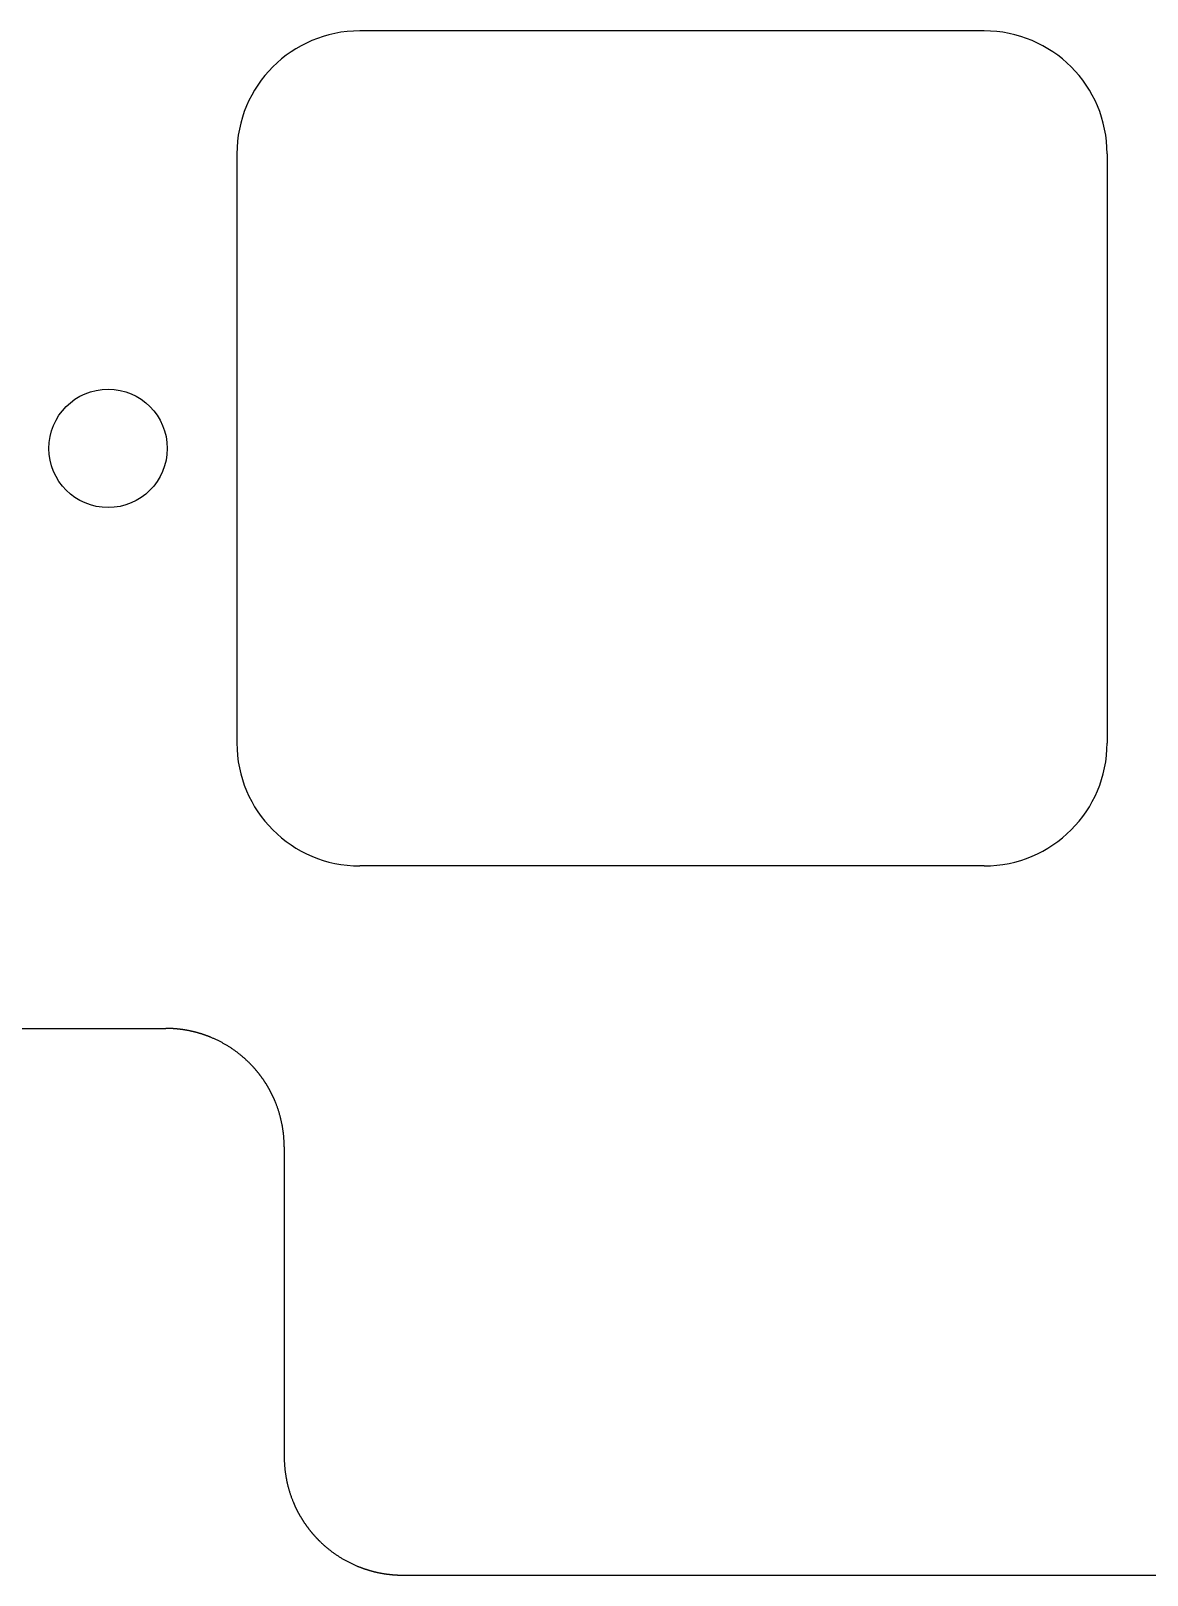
# Model space of a CAD drawing. Header units: millimetres. Extents: x -10 to 277, y -95 to 18.
# Drawn here: x 227.3 to 246.15, y -95.23 to -69.15 of the extents above; entities that cross this region are included whole.
import ezdxf

# ---------------------------------------------------------------- set-up
doc = ezdxf.new("R2010")
doc.units = ezdxf.units.MM
doc.header["$MEASUREMENT"] = 0
doc.layers.add('Edge.Cuts', color=53, linetype='CONTINUOUS')

msp = doc.modelspace()

# ---------------------------------------------------------------- linework, layer by layer
at = {"layer": 'Edge.Cuts', "linetype": 'Continuous'}
for p, q in [((243.4, -69.15), (232.849999, -69.15)), ((243.4, -69.15), (232.849999, -69.15)), ((230.775, -71.225), (230.775, -81.175001)), ((230.775, -71.225), (230.775, -81.175001)), ((245.475, -71.225), (245.475, -81.175)), ((245.475, -71.225), (245.475, -81.175)), ((243.4, -83.25), (232.85, -83.25)), ((243.4, -83.25), (232.85, -83.25)), ((226.9915, -85.9946), (229.575, -85.9946)), ((229.577309, -85.994601), (229.575, -85.9946)), ((229.58364, -85.994619), (229.577309, -85.994601)), ((229.589969, -85.994656), (229.58364, -85.994619)), ((229.596299, -85.994713), (229.589969, -85.994656)), ((229.602627, -85.994791), (229.596299, -85.994713)), ((229.608957, -85.994888), (229.602627, -85.994791)), ((229.615284, -85.995005), (229.608957, -85.994888)), ((229.621612, -85.995143), (229.615284, -85.995005)), ((229.627937, -85.9953), (229.621612, -85.995143)), ((229.634264, -85.995477), (229.627937, -85.9953)), ((229.640588, -85.995675), (229.634264, -85.995477)), ((229.646912, -85.995892), (229.640588, -85.995675)), ((229.653235, -85.996129), (229.646912, -85.995892)), ((229.659557, -85.996387), (229.653235, -85.996129)), ((229.665877, -85.996664), (229.659557, -85.996387)), ((229.672198, -85.996961), (229.665877, -85.996664)), ((229.678516, -85.997278), (229.672198, -85.996961)), ((229.684834, -85.997616), (229.678516, -85.997278)), ((229.69115, -85.997973), (229.684834, -85.997616)), ((229.697465, -85.99835), (229.69115, -85.997973)), ((229.703778, -85.998747), (229.697465, -85.99835)), ((229.710091, -85.999164), (229.703778, -85.998747)), ((229.7164, -85.999601), (229.710091, -85.999164)), ((229.72271, -86.000058), (229.7164, -85.999601)), ((229.729017, -86.000535), (229.72271, -86.000058)), ((229.735323, -86.001032), (229.729017, -86.000535)), ((229.741627, -86.001549), (229.735323, -86.001032)), ((229.74793, -86.002085), (229.741627, -86.001549)), ((229.754229, -86.002642), (229.74793, -86.002085)), ((229.760528, -86.003219), (229.754229, -86.002642)), ((229.766824, -86.003815), (229.760528, -86.003219)), ((229.773119, -86.004431), (229.766824, -86.003815)), ((229.779411, -86.005068), (229.773119, -86.004431)), ((229.785702, -86.005724), (229.779411, -86.005068)), ((229.79199, -86.0064), (229.785702, -86.005724)), ((229.798276, -86.007096), (229.79199, -86.0064)), ((229.804559, -86.007812), (229.798276, -86.007096)), ((229.810841, -86.008547), (229.804559, -86.007812)), ((229.81712, -86.009303), (229.810841, -86.008547)), ((229.823397, -86.010078), (229.81712, -86.009303)), ((229.82967, -86.010874), (229.823397, -86.010078)), ((229.835942, -86.011689), (229.82967, -86.010874)), ((229.84221, -86.012524), (229.835942, -86.011689)), ((229.848477, -86.013379), (229.84221, -86.012524)), ((229.854739, -86.014253), (229.848477, -86.013379)), ((229.861, -86.015148), (229.854739, -86.014253)), ((229.867257, -86.016062), (229.861, -86.015148)), ((229.873512, -86.016996), (229.867257, -86.016062)), ((229.879764, -86.017949), (229.873512, -86.016996)), ((229.886013, -86.018923), (229.879764, -86.017949)), ((229.892258, -86.019916), (229.886013, -86.018923)), ((229.8985, -86.020929), (229.892258, -86.019916)), ((229.904739, -86.021962), (229.8985, -86.020929)), ((229.910975, -86.023015), (229.904739, -86.021962)), ((229.917207, -86.024087), (229.910975, -86.023015)), ((229.923436, -86.025179), (229.917207, -86.024087)), ((229.929661, -86.026291), (229.923436, -86.025179)), ((229.935884, -86.027422), (229.929661, -86.026291)), ((229.942102, -86.028573), (229.935884, -86.027422)), ((229.948317, -86.029744), (229.942102, -86.028573)), ((229.954528, -86.030934), (229.948317, -86.029744)), ((229.960735, -86.032144), (229.954528, -86.030934)), ((229.966938, -86.033374), (229.960735, -86.032144)), ((229.973138, -86.034623), (229.966938, -86.033374)), ((229.979333, -86.035892), (229.973138, -86.034623)), ((229.985525, -86.037181), (229.979333, -86.035892)), ((229.991712, -86.038489), (229.985525, -86.037181)), ((229.997896, -86.039816), (229.991712, -86.038489)), ((230.004075, -86.041164), (229.997896, -86.039816)), ((230.01025, -86.04253), (230.004075, -86.041164)), ((230.01642, -86.043917), (230.01025, -86.04253)), ((230.022587, -86.045323), (230.01642, -86.043917)), ((230.028748, -86.046748), (230.022587, -86.045323)), ((230.034906, -86.048193), (230.028748, -86.046748)), ((230.041058, -86.049657), (230.034906, -86.048193)), ((230.047207, -86.051141), (230.041058, -86.049657)), ((230.05335, -86.052644), (230.047207, -86.051141)), ((230.059489, -86.054167), (230.05335, -86.052644)), ((230.065622, -86.055709), (230.059489, -86.054167)), ((230.071751, -86.05727), (230.065622, -86.055709)), ((230.077875, -86.058851), (230.071751, -86.05727)), ((230.083995, -86.060451), (230.077875, -86.058851)), ((230.090108, -86.062071), (230.083995, -86.060451)), ((230.096217, -86.06371), (230.090108, -86.062071)), ((230.102321, -86.065368), (230.096217, -86.06371)), ((230.10842, -86.067046), (230.102321, -86.065368)), ((230.114512, -86.068742), (230.10842, -86.067046)), ((230.1206, -86.070459), (230.114512, -86.068742)), ((230.126683, -86.072194), (230.1206, -86.070459)), ((230.13276, -86.073949), (230.126683, -86.072194)), ((230.138831, -86.075722), (230.13276, -86.073949)), ((230.144897, -86.077515), (230.138831, -86.075722)), ((230.150957, -86.079328), (230.144897, -86.077515)), ((230.157011, -86.081159), (230.150957, -86.079328)), ((230.16306, -86.08301), (230.157011, -86.081159)), ((230.169103, -86.084879), (230.16306, -86.08301)), ((230.175139, -86.086768), (230.169103, -86.084879)), ((230.18117, -86.088676), (230.175139, -86.086768)), ((230.187195, -86.090603), (230.18117, -86.088676)), ((230.193214, -86.092549), (230.187195, -86.090603)), ((230.199226, -86.094514), (230.193214, -86.092549)), ((230.205232, -86.096498), (230.199226, -86.094514)), ((230.211232, -86.098501), (230.205232, -86.096498)), ((230.217226, -86.100523), (230.211232, -86.098501)), ((230.223213, -86.102564), (230.217226, -86.100523)), ((230.229194, -86.104624), (230.223213, -86.102564)), ((230.235168, -86.106702), (230.229194, -86.104624)), ((230.241136, -86.1088), (230.235168, -86.106702)), ((230.247097, -86.110916), (230.241136, -86.1088)), ((230.253052, -86.113052), (230.247097, -86.110916)), ((230.258999, -86.115206), (230.253052, -86.113052)), ((230.26494, -86.117379), (230.258999, -86.115206)), ((230.270874, -86.119571), (230.26494, -86.117379)), ((230.276801, -86.121781), (230.270874, -86.119571)), ((230.282721, -86.12401), (230.276801, -86.121781)), ((230.288633, -86.126258), (230.282721, -86.12401)), ((230.294539, -86.128525), (230.288633, -86.126258)), ((230.300438, -86.13081), (230.294539, -86.128525)), ((230.306329, -86.133114), (230.300438, -86.13081)), ((230.312213, -86.135437), (230.306329, -86.133114)), ((230.318089, -86.137778), (230.312213, -86.135437)), ((230.323958, -86.140138), (230.318089, -86.137778)), ((230.32982, -86.142516), (230.323958, -86.140138)), ((230.335674, -86.144913), (230.32982, -86.142516)), ((230.34152, -86.147328), (230.335674, -86.144913)), ((230.35319, -86.152214), (230.34152, -86.147328)), ((230.364829, -86.157173), (230.35319, -86.152214)), ((230.376436, -86.162206), (230.364829, -86.157173)), ((230.38801, -86.167313), (230.376436, -86.162206)), ((230.399552, -86.172492), (230.38801, -86.167313)), ((230.411061, -86.177744), (230.399552, -86.172492)), ((230.422537, -86.183069), (230.411061, -86.177744)), ((230.433978, -86.188466), (230.422537, -86.183069)), ((230.445385, -86.193935), (230.433978, -86.188466)), ((230.456757, -86.199476), (230.445385, -86.193935)), ((230.468093, -86.205089), (230.456757, -86.199476)), ((230.479394, -86.210774), (230.468093, -86.205089)), ((230.490658, -86.216529), (230.479394, -86.210774)), ((230.501885, -86.222356), (230.490658, -86.216529)), ((230.513075, -86.228253), (230.501885, -86.222356)), ((230.524228, -86.234221), (230.513075, -86.228253)), ((230.535342, -86.24026), (230.524228, -86.234221)), ((230.546417, -86.246368), (230.535342, -86.24026)), ((230.557454, -86.252546), (230.546417, -86.246368)), ((230.568451, -86.258794), (230.557454, -86.252546)), ((230.579408, -86.26511), (230.568451, -86.258794)), ((230.590324, -86.271496), (230.579408, -86.26511)), ((230.6012, -86.277951), (230.590324, -86.271496)), ((230.612034, -86.284474), (230.6012, -86.277951)), ((230.622827, -86.291066), (230.612034, -86.284474)), ((230.633578, -86.297725), (230.622827, -86.291066)), ((230.644286, -86.304452), (230.633578, -86.297725)), ((230.654951, -86.311247), (230.644286, -86.304452)), ((230.665572, -86.318109), (230.654951, -86.311247)), ((230.67615, -86.325037), (230.665572, -86.318109)), ((230.686684, -86.332033), (230.67615, -86.325037)), ((230.697173, -86.339094), (230.686684, -86.332033)), ((230.707617, -86.346222), (230.697173, -86.339094)), ((230.718016, -86.353416), (230.707617, -86.346222)), ((230.728368, -86.360675), (230.718016, -86.353416)), ((230.738675, -86.367999), (230.728368, -86.360675)), ((230.748935, -86.375389), (230.738675, -86.367999)), ((230.759148, -86.382843), (230.748935, -86.375389)), ((230.769313, -86.390361), (230.759148, -86.382843)), ((230.779431, -86.397944), (230.769313, -86.390361)), ((230.7895, -86.40559), (230.779431, -86.397944)), ((230.799521, -86.4133), (230.7895, -86.40559)), ((230.809493, -86.421074), (230.799521, -86.4133)), ((230.819416, -86.42891), (230.809493, -86.421074)), ((230.829289, -86.436809), (230.819416, -86.42891)), ((230.839113, -86.44477), (230.829289, -86.436809)), ((230.848885, -86.452794), (230.839113, -86.44477)), ((230.858607, -86.460879), (230.848885, -86.452794)), ((230.868278, -86.469026), (230.858607, -86.460879)), ((230.877898, -86.477234), (230.868278, -86.469026)), ((230.887466, -86.485503), (230.877898, -86.477234)), ((230.896982, -86.493832), (230.887466, -86.485503)), ((230.906445, -86.502222), (230.896982, -86.493832)), ((230.915855, -86.510672), (230.906445, -86.502222)), ((230.925213, -86.519182), (230.915855, -86.510672)), ((230.934517, -86.527751), (230.925213, -86.519182)), ((230.943767, -86.53638), (230.934517, -86.527751)), ((230.952963, -86.545067), (230.943767, -86.53638)), ((230.962104, -86.553813), (230.952963, -86.545067)), ((230.971191, -86.562618), (230.962104, -86.553813)), ((230.980223, -86.57148), (230.971191, -86.562618)), ((230.9892, -86.5804), (230.980223, -86.57148)), ((230.990831, -86.582033), (230.9892, -86.5804)), ((230.995296, -86.586523), (230.990831, -86.582033)), ((230.999746, -86.591025), (230.995296, -86.586523)), ((231.004182, -86.595542), (230.999746, -86.591025)), ((231.008602, -86.600072), (231.004182, -86.595542)), ((231.013009, -86.604616), (231.008602, -86.600072)), ((231.0174, -86.609174), (231.013009, -86.604616)), ((231.021778, -86.613746), (231.0174, -86.609174)), ((231.02614, -86.61833), (231.021778, -86.613746)), ((231.030489, -86.622929), (231.02614, -86.61833)), ((231.034821, -86.627541), (231.030489, -86.622929)), ((231.03914, -86.632167), (231.034821, -86.627541)), ((231.043443, -86.636806), (231.03914, -86.632167)), ((231.047733, -86.641459), (231.043443, -86.636806)), ((231.052006, -86.646125), (231.047733, -86.641459)), ((231.056265, -86.650804), (231.052006, -86.646125)), ((231.060509, -86.655496), (231.056265, -86.650804)), ((231.064738, -86.660203), (231.060509, -86.655496)), ((231.068952, -86.664922), (231.064738, -86.660203)), ((231.073151, -86.669654), (231.068952, -86.664922)), ((231.077335, -86.674399), (231.073151, -86.669654)), ((231.081504, -86.679158), (231.077335, -86.674399)), ((231.085657, -86.683929), (231.081504, -86.679158)), ((231.089796, -86.688714), (231.085657, -86.683929)), ((231.093918, -86.693511), (231.089796, -86.688714)), ((231.098027, -86.698322), (231.093918, -86.693511)), ((231.102119, -86.703145), (231.098027, -86.698322)), ((231.106196, -86.707982), (231.102119, -86.703145)), ((231.110258, -86.71283), (231.106196, -86.707982)), ((231.114304, -86.717693), (231.110258, -86.71283)), ((231.118335, -86.722566), (231.114304, -86.717693)), ((231.122351, -86.727454), (231.118335, -86.722566)), ((231.12635, -86.732353), (231.122351, -86.727454)), ((231.130335, -86.737266), (231.12635, -86.732353)), ((231.134303, -86.74219), (231.130335, -86.737266)), ((231.138256, -86.747128), (231.134303, -86.74219)), ((231.142193, -86.752077), (231.138256, -86.747128)), ((231.146115, -86.75704), (231.142193, -86.752077)), ((231.150021, -86.762014), (231.146115, -86.75704)), ((231.153911, -86.767001), (231.150021, -86.762014)), ((231.157785, -86.771999), (231.153911, -86.767001)), ((231.161644, -86.777011), (231.157785, -86.771999)), ((231.165486, -86.782034), (231.161644, -86.777011)), ((231.169313, -86.787069), (231.165486, -86.782034)), ((231.173123, -86.792116), (231.169313, -86.787069)), ((231.176918, -86.797176), (231.173123, -86.792116)), ((231.180696, -86.802247), (231.176918, -86.797176)), ((231.184459, -86.807331), (231.180696, -86.802247)), ((231.188205, -86.812426), (231.184459, -86.807331)), ((231.191936, -86.817533), (231.188205, -86.812426)), ((231.19565, -86.822652), (231.191936, -86.817533)), ((231.199348, -86.827783), (231.19565, -86.822652)), ((231.203029, -86.832924), (231.199348, -86.827783)), ((231.206695, -86.838079), (231.203029, -86.832924)), ((231.210343, -86.843244), (231.206695, -86.838079)), ((231.213976, -86.848421), (231.210343, -86.843244)), ((231.217592, -86.853609), (231.213976, -86.848421)), ((231.221192, -86.858809), (231.217592, -86.853609)), ((231.224775, -86.86402), (231.221192, -86.858809)), ((231.228343, -86.869243), (231.224775, -86.86402)), ((231.231893, -86.874476), (231.228343, -86.869243)), ((231.235427, -86.879721), (231.231893, -86.874476)), ((231.238944, -86.884977), (231.235427, -86.879721)), ((231.242444, -86.890245), (231.238944, -86.884977)), ((231.245928, -86.895523), (231.242444, -86.890245)), ((231.249396, -86.900813), (231.245928, -86.895523)), ((231.252846, -86.906113), (231.249396, -86.900813)), ((231.25628, -86.911424), (231.252846, -86.906113)), ((231.259696, -86.916746), (231.25628, -86.911424)), ((231.263097, -86.922079), (231.259696, -86.916746)), ((231.26648, -86.927422), (231.263097, -86.922079)), ((231.269846, -86.932777), (231.26648, -86.927422)), ((231.273195, -86.938142), (231.269846, -86.932777)), ((231.276528, -86.943518), (231.273195, -86.938142)), ((231.279843, -86.948904), (231.276528, -86.943518)), ((231.283142, -86.954301), (231.279843, -86.948904)), ((231.286423, -86.959707), (231.283142, -86.954301)), ((231.289687, -86.965125), (231.286423, -86.959707)), ((231.292934, -86.970553), (231.289687, -86.965125)), ((231.296164, -86.975991), (231.292934, -86.970553)), ((231.299376, -86.981439), (231.296164, -86.975991)), ((231.302572, -86.986898), (231.299376, -86.981439)), ((231.30575, -86.992366), (231.302572, -86.986898)), ((231.308911, -86.997845), (231.30575, -86.992366)), ((231.312055, -87.003333), (231.308911, -86.997845)), ((231.315181, -87.008832), (231.312055, -87.003333)), ((231.31829, -87.01434), (231.315181, -87.008832)), ((231.321381, -87.019859), (231.31829, -87.01434)), ((231.324455, -87.025387), (231.321381, -87.019859)), ((231.327512, -87.030925), (231.324455, -87.025387)), ((231.33055, -87.036472), (231.327512, -87.030925)), ((231.333572, -87.042029), (231.33055, -87.036472)), ((231.336576, -87.047596), (231.333572, -87.042029)), ((231.339562, -87.053172), (231.336576, -87.047596)), ((231.34253, -87.058757), (231.339562, -87.053172)), ((231.345482, -87.064353), (231.34253, -87.058757)), ((231.348415, -87.069957), (231.345482, -87.064353)), ((231.35133, -87.07557), (231.348415, -87.069957)), ((231.354228, -87.081193), (231.35133, -87.07557)), ((231.357108, -87.086825), (231.354228, -87.081193)), ((231.35997, -87.092466), (231.357108, -87.086825)), ((231.362815, -87.098116), (231.35997, -87.092466)), ((231.365641, -87.103775), (231.362815, -87.098116)), ((231.36845, -87.109443), (231.365641, -87.103775)), ((231.37124, -87.11512), (231.36845, -87.109443)), ((231.374013, -87.120806), (231.37124, -87.11512)), ((231.376767, -87.1265), (231.374013, -87.120806)), ((231.379504, -87.132203), (231.376767, -87.1265)), ((231.382223, -87.137915), (231.379504, -87.132203)), ((231.384923, -87.143635), (231.382223, -87.137915)), ((231.387606, -87.149364), (231.384923, -87.143635)), ((231.39027, -87.155101), (231.387606, -87.149364)), ((231.392916, -87.160847), (231.39027, -87.155101)), ((231.395544, -87.166601), (231.392916, -87.160847)), ((231.398154, -87.172363), (231.395544, -87.166601)), ((231.400746, -87.178134), (231.398154, -87.172363)), ((231.403319, -87.183912), (231.400746, -87.178134)), ((231.405874, -87.189699), (231.403319, -87.183912)), ((231.408411, -87.195494), (231.405874, -87.189699)), ((231.410929, -87.201297), (231.408411, -87.195494)), ((231.413429, -87.207108), (231.410929, -87.201297)), ((231.415911, -87.212926), (231.413429, -87.207108)), ((231.418374, -87.218753), (231.415911, -87.212926)), ((231.420819, -87.224587), (231.418374, -87.218753)), ((231.423245, -87.230429), (231.420819, -87.224587)), ((231.428042, -87.242135), (231.423245, -87.230429)), ((231.432765, -87.253872), (231.428042, -87.242135)), ((231.437414, -87.265638), (231.432765, -87.253872)), ((231.441988, -87.277433), (231.437414, -87.265638)), ((231.446487, -87.289256), (231.441988, -87.277433)), ((231.450912, -87.301108), (231.446487, -87.289256)), ((231.455261, -87.312987), (231.450912, -87.301108)), ((231.459535, -87.324894), (231.455261, -87.312987)), ((231.463734, -87.336827), (231.459535, -87.324894)), ((231.467857, -87.348786), (231.463734, -87.336827)), ((231.471904, -87.360771), (231.467857, -87.348786)), ((231.475875, -87.372781), (231.471904, -87.360771)), ((231.479771, -87.384815), (231.475875, -87.372781)), ((231.48359, -87.396874), (231.479771, -87.384815)), ((231.487332, -87.408956), (231.48359, -87.396874)), ((231.490998, -87.421062), (231.487332, -87.408956)), ((231.494587, -87.43319), (231.490998, -87.421062)), ((231.4981, -87.445341), (231.494587, -87.43319)), ((231.501535, -87.457513), (231.4981, -87.445341)), ((231.504894, -87.469706), (231.501535, -87.457513)), ((231.508175, -87.48192), (231.504894, -87.469706)), ((231.511379, -87.494154), (231.508175, -87.48192)), ((231.514505, -87.506409), (231.511379, -87.494154)), ((231.517553, -87.518682), (231.514505, -87.506409)), ((231.520524, -87.530974), (231.517553, -87.518682)), ((231.523417, -87.543284), (231.520524, -87.530974)), ((231.526232, -87.555612), (231.523417, -87.543284)), ((231.528969, -87.567958), (231.526232, -87.555612)), ((231.531628, -87.58032), (231.528969, -87.567958)), ((231.534208, -87.592698), (231.531628, -87.58032)), ((231.53671, -87.605093), (231.534208, -87.592698)), ((231.539134, -87.617502), (231.53671, -87.605093)), ((231.541479, -87.629927), (231.539134, -87.617502)), ((231.543745, -87.642366), (231.541479, -87.629927)), ((231.545933, -87.654819), (231.543745, -87.642366)), ((231.548041, -87.667285), (231.545933, -87.654819)), ((231.550071, -87.679764), (231.548041, -87.667285)), ((231.552022, -87.692256), (231.550071, -87.679764)), ((231.553894, -87.70476), (231.552022, -87.692256)), ((231.555686, -87.717275), (231.553894, -87.70476)), ((231.5574, -87.729802), (231.555686, -87.717275)), ((231.559034, -87.742339), (231.5574, -87.729802)), ((231.560589, -87.754886), (231.559034, -87.742339)), ((231.562064, -87.767443), (231.560589, -87.754886)), ((231.56346, -87.780008), (231.562064, -87.767443)), ((231.564777, -87.792583), (231.56346, -87.780008)), ((231.566014, -87.805166), (231.564777, -87.792583)), ((231.567171, -87.817757), (231.566014, -87.805166)), ((231.568249, -87.830355), (231.567171, -87.817757)), ((231.569247, -87.84296), (231.568249, -87.830355)), ((231.570166, -87.855572), (231.569247, -87.84296)), ((231.571004, -87.86819), (231.570166, -87.855572)), ((231.571763, -87.880813), (231.571004, -87.86819)), ((231.572442, -87.893441), (231.571763, -87.880813)), ((231.573042, -87.906074), (231.572442, -87.893441)), ((231.573561, -87.918711), (231.573042, -87.906074)), ((231.574001, -87.931352), (231.573561, -87.918711)), ((231.57436, -87.943997), (231.574001, -87.931352)), ((231.57464, -87.956644), (231.57436, -87.943997)), ((231.57484, -87.969294), (231.57464, -87.956644)), ((231.57496, -87.981946), (231.57484, -87.969294)), ((231.575, -87.9946), (231.57496, -87.981946)), ((231.575, -87.9946), (231.575, -93.226)), ((231.575, -93.226), (231.57504, -93.238654)), ((231.57504, -93.238654), (231.57516, -93.251306)), ((231.57516, -93.251306), (231.57536, -93.263956)), ((231.57536, -93.263956), (231.57564, -93.276603)), ((231.57564, -93.276603), (231.575999, -93.289248)), ((231.575999, -93.289248), (231.576439, -93.301889)), ((231.576439, -93.301889), (231.576958, -93.314526)), ((231.576958, -93.314526), (231.577558, -93.327159)), ((231.577558, -93.327159), (231.578237, -93.339787)), ((231.578237, -93.339787), (231.578996, -93.35241)), ((231.578996, -93.35241), (231.579834, -93.365028)), ((231.579834, -93.365028), (231.580753, -93.37764)), ((231.580753, -93.37764), (231.581751, -93.390245)), ((231.581751, -93.390245), (231.582829, -93.402843)), ((231.582829, -93.402843), (231.583986, -93.415434)), ((231.583986, -93.415434), (231.585223, -93.428017)), ((231.585223, -93.428017), (231.58654, -93.440592)), ((231.58654, -93.440592), (231.587936, -93.453157)), ((231.587936, -93.453157), (231.589411, -93.465714)), ((231.589411, -93.465714), (231.590966, -93.478261)), ((231.590966, -93.478261), (231.5926, -93.490798)), ((231.5926, -93.490798), (231.594314, -93.503325)), ((231.594314, -93.503325), (231.596106, -93.51584)), ((231.596106, -93.51584), (231.597978, -93.528344)), ((231.597978, -93.528344), (231.599929, -93.540836)), ((231.599929, -93.540836), (231.601959, -93.553315)), ((231.601959, -93.553315), (231.604067, -93.565781)), ((231.604067, -93.565781), (231.606255, -93.578234)), ((231.606255, -93.578234), (231.608521, -93.590673)), ((231.608521, -93.590673), (231.610866, -93.603098)), ((231.610866, -93.603098), (231.61329, -93.615507)), ((231.61329, -93.615507), (231.615792, -93.627902)), ((231.615792, -93.627902), (231.618372, -93.64028)), ((231.618372, -93.64028), (231.621031, -93.652642)), ((231.621031, -93.652642), (231.623768, -93.664988)), ((231.623768, -93.664988), (231.626583, -93.677316)), ((231.626583, -93.677316), (231.629476, -93.689626)), ((231.629476, -93.689626), (231.632447, -93.701918)), ((231.632447, -93.701918), (231.635495, -93.714191)), ((231.635495, -93.714191), (231.638621, -93.726446)), ((231.638621, -93.726446), (231.641825, -93.73868)), ((231.641825, -93.73868), (231.645106, -93.750894)), ((231.645106, -93.750894), (231.648465, -93.763087)), ((231.648465, -93.763087), (231.6519, -93.775259)), ((231.6519, -93.775259), (231.655413, -93.78741)), ((231.655413, -93.78741), (231.659002, -93.799538)), ((231.659002, -93.799538), (231.662668, -93.811644)), ((231.662668, -93.811644), (231.66641, -93.823726)), ((231.66641, -93.823726), (231.670229, -93.835785)), ((231.670229, -93.835785), (231.674125, -93.847819)), ((231.674125, -93.847819), (231.678096, -93.859829)), ((231.678096, -93.859829), (231.682143, -93.871814)), ((231.682143, -93.871814), (231.686266, -93.883773)), ((231.686266, -93.883773), (231.690465, -93.895706)), ((231.690465, -93.895706), (231.694739, -93.907613)), ((231.694739, -93.907613), (231.699088, -93.919492)), ((231.699088, -93.919492), (231.703513, -93.931344)), ((231.703513, -93.931344), (231.708012, -93.943167)), ((231.708012, -93.943167), (231.712586, -93.954962)), ((231.712586, -93.954962), (231.717235, -93.966728)), ((231.717235, -93.966728), (231.721958, -93.978465)), ((231.721958, -93.978465), (231.726755, -93.990171)), ((231.726755, -93.990171), (231.729181, -93.996013)), ((231.729181, -93.996013), (231.731626, -94.001847)), ((231.731626, -94.001847), (231.734089, -94.007674)), ((231.734089, -94.007674), (231.736571, -94.013492)), ((231.736571, -94.013492), (231.739071, -94.019303)), ((231.739071, -94.019303), (231.741589, -94.025106)), ((231.741589, -94.025106), (231.744126, -94.030901)), ((231.744126, -94.030901), (231.746681, -94.036688)), ((231.746681, -94.036688), (231.749254, -94.042466)), ((231.749254, -94.042466), (231.751846, -94.048237)), ((231.751846, -94.048237), (231.754456, -94.053999)), ((231.754456, -94.053999), (231.757084, -94.059753)), ((231.757084, -94.059753), (231.75973, -94.065499)), ((231.75973, -94.065499), (231.762394, -94.071236)), ((231.762394, -94.071236), (231.765077, -94.076965)), ((231.765077, -94.076965), (231.767777, -94.082685)), ((231.767777, -94.082685), (231.770496, -94.088397)), ((231.770496, -94.088397), (231.773233, -94.0941)), ((231.773233, -94.0941), (231.775987, -94.099794)), ((231.775987, -94.099794), (231.77876, -94.10548)), ((231.77876, -94.10548), (231.78155, -94.111157)), ((231.78155, -94.111157), (231.784359, -94.116825)), ((231.784359, -94.116825), (231.787185, -94.122484)), ((231.787185, -94.122484), (231.79003, -94.128134)), ((231.79003, -94.128134), (231.792892, -94.133775)), ((231.792892, -94.133775), (231.795772, -94.139407)), ((231.795772, -94.139407), (231.79867, -94.14503)), ((231.79867, -94.14503), (231.801585, -94.150643)), ((231.801585, -94.150643), (231.804518, -94.156247)), ((231.804518, -94.156247), (231.80747, -94.161843)), ((231.80747, -94.161843), (231.810438, -94.167428)), ((231.810438, -94.167428), (231.813424, -94.173004)), ((231.813424, -94.173004), (231.816428, -94.178571)), ((231.816428, -94.178571), (231.81945, -94.184128)), ((231.81945, -94.184128), (231.822488, -94.189675)), ((231.822488, -94.189675), (231.825545, -94.195213)), ((231.825545, -94.195213), (231.828619, -94.200741)), ((231.828619, -94.200741), (231.83171, -94.20626)), ((231.83171, -94.20626), (231.834819, -94.211768)), ((231.834819, -94.211768), (231.837945, -94.217267)), ((231.837945, -94.217267), (231.841089, -94.222755)), ((231.841089, -94.222755), (231.84425, -94.228234)), ((231.84425, -94.228234), (231.847428, -94.233702)), ((231.847428, -94.233702), (231.850624, -94.239161)), ((231.850624, -94.239161), (231.853836, -94.244609)), ((231.853836, -94.244609), (231.857066, -94.250047)), ((231.857066, -94.250047), (231.860313, -94.255475)), ((231.860313, -94.255475), (231.863577, -94.260893)), ((231.863577, -94.260893), (231.866858, -94.266299)), ((231.866858, -94.266299), (231.870157, -94.271696)), ((231.870157, -94.271696), (231.873472, -94.277082)), ((231.873472, -94.277082), (231.876805, -94.282458)), ((231.876805, -94.282458), (231.880154, -94.287823)), ((231.880154, -94.287823), (231.88352, -94.293178)), ((231.88352, -94.293178), (231.886903, -94.298521)), ((231.886903, -94.298521), (231.890304, -94.303854)), ((231.890304, -94.303854), (231.89372, -94.309176)), ((231.89372, -94.309176), (231.897154, -94.314487)), ((231.897154, -94.314487), (231.900604, -94.319787)), ((231.900604, -94.319787), (231.904072, -94.325077)), ((231.904072, -94.325077), (231.907556, -94.330355)), ((231.907556, -94.330355), (231.911056, -94.335623)), ((231.911056, -94.335623), (231.914573, -94.340879)), ((231.914573, -94.340879), (231.918107, -94.346124)), ((231.918107, -94.346124), (231.921657, -94.351357)), ((231.921657, -94.351357), (231.925225, -94.35658)), ((231.925225, -94.35658), (231.928808, -94.361791)), ((231.928808, -94.361791), (231.932408, -94.366991)), ((231.932408, -94.366991), (231.936024, -94.372179)), ((231.936024, -94.372179), (231.939657, -94.377356)), ((231.939657, -94.377356), (231.943305, -94.382521)), ((231.943305, -94.382521), (231.946971, -94.387676)), ((231.946971, -94.387676), (231.950652, -94.392817)), ((231.950652, -94.392817), (231.95435, -94.397948)), ((231.95435, -94.397948), (231.958064, -94.403067)), ((231.958064, -94.403067), (231.961795, -94.408174)), ((231.961795, -94.408174), (231.965541, -94.413269)), ((231.965541, -94.413269), (231.969304, -94.418353)), ((231.969304, -94.418353), (231.973082, -94.423424)), ((231.973082, -94.423424), (231.976877, -94.428484)), ((231.976877, -94.428484), (231.980687, -94.433531)), ((231.980687, -94.433531), (231.984514, -94.438566)), ((231.984514, -94.438566), (231.988356, -94.443589)), ((231.988356, -94.443589), (231.992215, -94.448601)), ((231.992215, -94.448601), (231.996089, -94.453599)), ((231.996089, -94.453599), (231.999979, -94.458586)), ((231.999979, -94.458586), (232.003885, -94.46356)), ((232.003885, -94.46356), (232.007807, -94.468523)), ((232.007807, -94.468523), (232.011744, -94.473472)), ((232.011744, -94.473472), (232.015697, -94.47841)), ((232.015697, -94.47841), (232.019665, -94.483334)), ((232.019665, -94.483334), (232.02365, -94.488247)), ((232.02365, -94.488247), (232.027649, -94.493146)), ((232.027649, -94.493146), (232.031665, -94.498034)), ((232.031665, -94.498034), (232.035696, -94.502907)), ((232.035696, -94.502907), (232.039742, -94.50777)), ((232.039742, -94.50777), (232.043804, -94.512618)), ((232.043804, -94.512618), (232.047881, -94.517455)), ((232.047881, -94.517455), (232.051973, -94.522278)), ((232.051973, -94.522278), (232.056082, -94.527089)), ((232.056082, -94.527089), (232.060204, -94.531886)), ((232.060204, -94.531886), (232.064343, -94.536671)), ((232.064343, -94.536671), (232.068496, -94.541442)), ((232.068496, -94.541442), (232.072665, -94.546201)), ((232.072665, -94.546201), (232.076849, -94.550946)), ((232.076849, -94.550946), (232.081048, -94.555678)), ((232.081048, -94.555678), (232.085262, -94.560397)), ((232.085262, -94.560397), (232.089491, -94.565104)), ((232.089491, -94.565104), (232.093735, -94.569796)), ((232.093735, -94.569796), (232.097994, -94.574475)), ((232.097994, -94.574475), (232.102267, -94.579141)), ((232.102267, -94.579141), (232.106557, -94.583794)), ((232.106557, -94.583794), (232.11086, -94.588433)), ((232.11086, -94.588433), (232.115179, -94.593059)), ((232.115179, -94.593059), (232.119511, -94.597671)), ((232.119511, -94.597671), (232.12386, -94.60227)), ((232.12386, -94.60227), (232.128222, -94.606854)), ((232.128222, -94.606854), (232.1326, -94.611426)), ((232.1326, -94.611426), (232.136991, -94.615984)), ((232.136991, -94.615984), (232.141398, -94.620528)), ((232.141398, -94.620528), (232.145818, -94.625058)), ((232.145818, -94.625058), (232.150254, -94.629575)), ((232.150254, -94.629575), (232.154704, -94.634077)), ((232.154704, -94.634077), (232.159169, -94.638567)), ((232.159169, -94.638567), (232.1608, -94.6402)), ((232.1608, -94.6402), (232.169777, -94.64912)), ((232.169777, -94.64912), (232.178809, -94.657982)), ((232.178809, -94.657982), (232.187896, -94.666787)), ((232.187896, -94.666787), (232.197037, -94.675533)), ((232.197037, -94.675533), (232.206233, -94.68422)), ((232.206233, -94.68422), (232.215483, -94.692849)), ((232.215483, -94.692849), (232.224787, -94.701418)), ((232.224787, -94.701418), (232.234145, -94.709928)), ((232.234145, -94.709928), (232.243555, -94.718378)), ((232.243555, -94.718378), (232.253018, -94.726768)), ((232.253018, -94.726768), (232.262534, -94.735097)), ((232.262534, -94.735097), (232.272102, -94.743366)), ((232.272102, -94.743366), (232.281722, -94.751574)), ((232.281722, -94.751574), (232.291393, -94.759721)), ((232.291393, -94.759721), (232.301115, -94.767806)), ((232.301115, -94.767806), (232.310887, -94.77583)), ((232.310887, -94.77583), (232.320711, -94.783791)), ((232.320711, -94.783791), (232.330584, -94.79169)), ((232.330584, -94.79169), (232.340507, -94.799526)), ((232.340507, -94.799526), (232.350479, -94.8073)), ((232.350479, -94.8073), (232.3605, -94.81501)), ((232.3605, -94.81501), (232.370569, -94.822656)), ((232.370569, -94.822656), (232.380687, -94.830239)), ((232.380687, -94.830239), (232.390852, -94.837757)), ((232.390852, -94.837757), (232.401065, -94.845211)), ((232.401065, -94.845211), (232.411325, -94.852601)), ((232.411325, -94.852601), (232.421632, -94.859925)), ((232.421632, -94.859925), (232.431984, -94.867184)), ((232.431984, -94.867184), (232.442383, -94.874378)), ((232.442383, -94.874378), (232.452827, -94.881506)), ((232.452827, -94.881506), (232.463316, -94.888567)), ((232.463316, -94.888567), (232.47385, -94.895563)), ((232.47385, -94.895563), (232.484428, -94.902491)), ((232.484428, -94.902491), (232.495049, -94.909353)), ((232.495049, -94.909353), (232.505714, -94.916148)), ((232.505714, -94.916148), (232.516422, -94.922875)), ((232.516422, -94.922875), (232.527173, -94.929534)), ((232.527173, -94.929534), (232.537966, -94.936126)), ((232.537966, -94.936126), (232.5488, -94.942649)), ((232.5488, -94.942649), (232.559676, -94.949104)), ((232.559676, -94.949104), (232.570592, -94.95549)), ((232.570592, -94.95549), (232.581549, -94.961806)), ((232.581549, -94.961806), (232.592546, -94.968054)), ((232.592546, -94.968054), (232.603583, -94.974232)), ((232.603583, -94.974232), (232.614658, -94.98034)), ((232.614658, -94.98034), (232.625772, -94.986379)), ((232.625772, -94.986379), (232.636925, -94.992347)), ((232.636925, -94.992347), (232.648115, -94.998244)), ((232.648115, -94.998244), (232.659342, -95.004071)), ((232.659342, -95.004071), (232.670606, -95.009826)), ((232.670606, -95.009826), (232.681907, -95.015511)), ((232.681907, -95.015511), (232.693243, -95.021124)), ((232.693243, -95.021124), (232.704615, -95.026665)), ((232.704615, -95.026665), (232.716022, -95.032134)), ((232.716022, -95.032134), (232.727463, -95.037531)), ((232.727463, -95.037531), (232.738939, -95.042856)), ((232.738939, -95.042856), (232.750448, -95.048108)), ((232.750448, -95.048108), (232.76199, -95.053287)), ((232.76199, -95.053287), (232.773564, -95.058394)), ((232.773564, -95.058394), (232.785171, -95.063427)), ((232.785171, -95.063427), (232.79681, -95.068386)), ((232.79681, -95.068386), (232.80848, -95.073272)), ((232.80848, -95.073272), (232.814326, -95.075687)), ((232.814326, -95.075687), (232.82018, -95.078084)), ((232.82018, -95.078084), (232.826042, -95.080462)), ((232.826042, -95.080462), (232.831911, -95.082822)), ((232.831911, -95.082822), (232.837787, -95.085163)), ((232.837787, -95.085163), (232.843671, -95.087486)), ((232.843671, -95.087486), (232.849562, -95.08979)), ((232.849562, -95.08979), (232.855461, -95.092075)), ((232.855461, -95.092075), (232.861367, -95.094342)), ((232.861367, -95.094342), (232.867279, -95.09659)), ((232.867279, -95.09659), (232.873199, -95.098819)), ((232.873199, -95.098819), (232.879126, -95.101029)), ((232.879126, -95.101029), (232.88506, -95.103221)), ((232.88506, -95.103221), (232.891001, -95.105394)), ((232.891001, -95.105394), (232.896948, -95.107548)), ((232.896948, -95.107548), (232.902903, -95.109684)), ((232.902903, -95.109684), (232.908864, -95.1118)), ((232.908864, -95.1118), (232.914832, -95.113898)), ((232.914832, -95.113898), (232.920806, -95.115976)), ((232.920806, -95.115976), (232.926787, -95.118036)), ((232.926787, -95.118036), (232.932774, -95.120077)), ((232.932774, -95.120077), (232.938768, -95.122099)), ((232.938768, -95.122099), (232.944768, -95.124102)), ((232.944768, -95.124102), (232.950774, -95.126086)), ((232.950774, -95.126086), (232.956786, -95.128051)), ((232.956786, -95.128051), (232.962805, -95.129997)), ((232.962805, -95.129997), (232.96883, -95.131924)), ((232.96883, -95.131924), (232.974861, -95.133832)), ((232.974861, -95.133832), (232.980897, -95.135721)), ((232.980897, -95.135721), (232.98694, -95.13759)), ((232.98694, -95.13759), (232.992989, -95.139441)), ((232.992989, -95.139441), (232.999043, -95.141272)), ((232.999043, -95.141272), (233.005103, -95.143085)), ((233.005103, -95.143085), (233.011169, -95.144878)), ((233.011169, -95.144878), (233.01724, -95.146651)), ((233.01724, -95.146651), (233.023317, -95.148406)), ((233.023317, -95.148406), (233.0294, -95.150141)), ((233.0294, -95.150141), (233.035488, -95.151858)), ((233.035488, -95.151858), (233.04158, -95.153554)), ((233.04158, -95.153554), (233.047679, -95.155232)), ((233.047679, -95.155232), (233.053783, -95.15689)), ((233.053783, -95.15689), (233.059892, -95.158529)), ((233.059892, -95.158529), (233.066005, -95.160149)), ((233.066005, -95.160149), (233.072125, -95.161749)), ((233.072125, -95.161749), (233.078249, -95.16333)), ((233.078249, -95.16333), (233.084378, -95.164891)), ((233.084378, -95.164891), (233.090511, -95.166433)), ((233.090511, -95.166433), (233.09665, -95.167956)), ((233.09665, -95.167956), (233.102793, -95.169459)), ((233.102793, -95.169459), (233.108942, -95.170943)), ((233.108942, -95.170943), (233.115094, -95.172407)), ((233.115094, -95.172407), (233.121252, -95.173852)), ((233.121252, -95.173852), (233.127413, -95.175277)), ((233.127413, -95.175277), (233.13358, -95.176683)), ((233.13358, -95.176683), (233.13975, -95.17807)), ((233.13975, -95.17807), (233.145925, -95.179436)), ((233.145925, -95.179436), (233.152104, -95.180784)), ((233.152104, -95.180784), (233.158288, -95.182111)), ((233.158288, -95.182111), (233.164475, -95.183419)), ((233.164475, -95.183419), (233.170667, -95.184708)), ((233.170667, -95.184708), (233.176862, -95.185977)), ((233.176862, -95.185977), (233.183062, -95.187226)), ((233.183062, -95.187226), (233.189265, -95.188456)), ((233.189265, -95.188456), (233.195472, -95.189666)), ((233.195472, -95.189666), (233.201683, -95.190856)), ((233.201683, -95.190856), (233.207898, -95.192027)), ((233.207898, -95.192027), (233.214116, -95.193178)), ((233.214116, -95.193178), (233.220339, -95.194309)), ((233.220339, -95.194309), (233.226564, -95.195421)), ((233.226564, -95.195421), (233.232793, -95.196513)), ((233.232793, -95.196513), (233.239025, -95.197585)), ((233.239025, -95.197585), (233.245261, -95.198638)), ((233.245261, -95.198638), (233.2515, -95.199671)), ((233.2515, -95.199671), (233.257742, -95.200684)), ((233.257742, -95.200684), (233.263987, -95.201677)), ((233.263987, -95.201677), (233.270236, -95.202651)), ((233.270236, -95.202651), (233.276488, -95.203604)), ((233.276488, -95.203604), (233.282743, -95.204538)), ((233.282743, -95.204538), (233.289, -95.205452)), ((233.289, -95.205452), (233.295261, -95.206347)), ((233.295261, -95.206347), (233.301523, -95.207221)), ((233.301523, -95.207221), (233.30779, -95.208076)), ((233.30779, -95.208076), (233.314058, -95.208911)), ((233.314058, -95.208911), (233.32033, -95.209726)), ((233.32033, -95.209726), (233.326603, -95.210522)), ((233.326603, -95.210522), (233.33288, -95.211297)), ((233.33288, -95.211297), (233.339159, -95.212053)), ((233.339159, -95.212053), (233.345441, -95.212788)), ((233.345441, -95.212788), (233.351724, -95.213504)), ((233.351724, -95.213504), (233.35801, -95.2142)), ((233.35801, -95.2142), (233.364298, -95.214876)), ((233.364298, -95.214876), (233.370589, -95.215532)), ((233.370589, -95.215532), (233.376881, -95.216169)), ((233.376881, -95.216169), (233.383176, -95.216785)), ((233.383176, -95.216785), (233.389472, -95.217381)), ((233.389472, -95.217381), (233.395771, -95.217958)), ((233.395771, -95.217958), (233.40207, -95.218515)), ((233.40207, -95.218515), (233.408373, -95.219051)), ((233.408373, -95.219051), (233.414677, -95.219568)), ((233.414677, -95.219568), (233.420983, -95.220065)), ((233.420983, -95.220065), (233.42729, -95.220542)), ((233.42729, -95.220542), (233.4336, -95.220999)), ((233.4336, -95.220999), (233.439909, -95.221436)), ((233.439909, -95.221436), (233.446222, -95.221853)), ((233.446222, -95.221853), (233.452535, -95.22225)), ((233.452535, -95.22225), (233.45885, -95.222627)), ((233.45885, -95.222627), (233.465166, -95.222984)), ((233.465166, -95.222984), (233.471484, -95.223322)), ((233.471484, -95.223322), (233.477802, -95.223639)), ((233.477802, -95.223639), (233.484123, -95.223936)), ((233.484123, -95.223936), (233.490443, -95.224213)), ((233.490443, -95.224213), (233.496765, -95.224471)), ((233.496765, -95.224471), (233.503088, -95.224708)), ((233.503088, -95.224708), (233.509412, -95.224925)), ((233.509412, -95.224925), (233.515736, -95.225123)), ((233.515736, -95.225123), (233.522063, -95.2253)), ((233.522063, -95.2253), (233.528388, -95.225457)), ((233.528388, -95.225457), (233.534716, -95.225595)), ((233.534716, -95.225595), (233.541043, -95.225712)), ((233.541043, -95.225712), (233.547373, -95.225809)), ((233.547373, -95.225809), (233.553701, -95.225887)), ((233.553701, -95.225887), (233.560031, -95.225944)), ((233.560031, -95.225944), (233.56636, -95.225981)), ((233.56636, -95.225981), (233.572692, -95.225999)), ((233.572692, -95.225999), (233.575, -95.226)), ((233.575, -95.226), (250.2834, -95.226))]:
    msp.add_line(p, q, dxfattribs=at)
at = {"layer": 'Edge.Cuts'}
msp.add_circle((228.6, -76.2), 1, dxfattribs=at)
for centre, start, end in [((232.85, -71.225), 90.0000276, 180), ((232.85, -71.225), 90.0000276, 180), ((243.4, -71.225), 0, 90), ((243.4, -71.225), 0, 90), ((232.85, -81.175), 180.0000276, 270), ((232.85, -81.175), 180.0000276, 270), ((243.4, -81.175), 270, 0), ((243.4, -81.175), 270, 0)]:
    msp.add_arc(centre, 2.075, start, end, dxfattribs=at)

doc.saveas('drawing.dxf')
